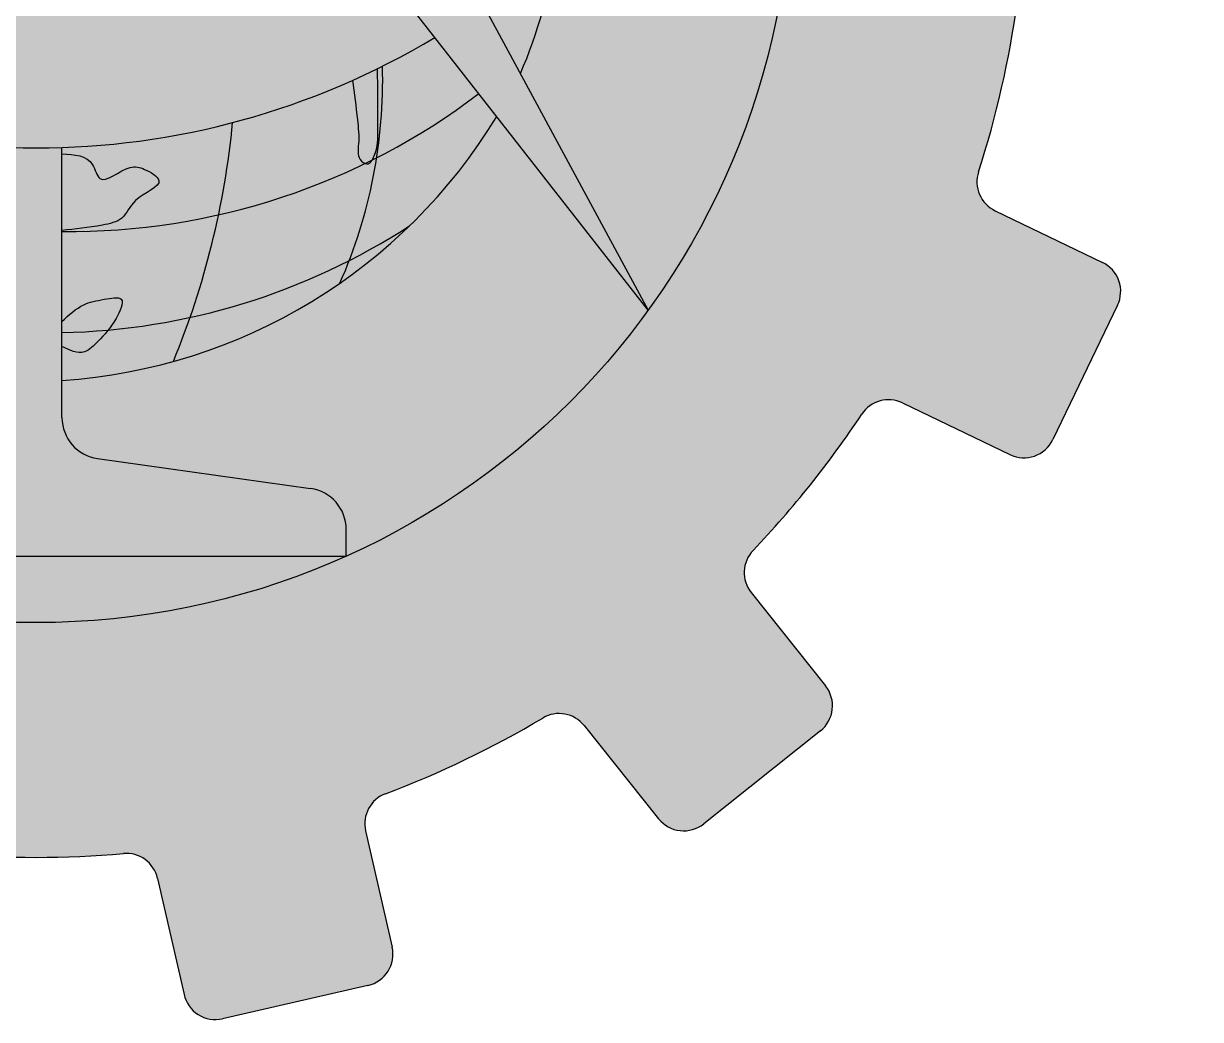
# Model space of a CAD drawing. Header units: millimetres. Extents: x -495 to 480, y 20 to 233.
# Drawn here: x 242.8 to 279.42, y 59.64 to 90.64 of the extents above; entities that cross this region are included whole.
import ezdxf

# ---------------------------------------------------------------- set-up
doc = ezdxf.new("R2010")
doc.units = ezdxf.units.MM

msp = doc.modelspace()

# ---------------------------------------------------------------- hatches: boundary and pattern name
at = {"true_color": 0xffc60a}
h = msp.add_hatch(color=40, dxfattribs=at)
h.dxf.hatch_style = 1
h.paths.add_polyline_path([(273.0285700076561, 106.1734298904035), (276.3685699139137, 107.7818890720743, 0.4142135623731025), (276.8356550426965, 109.1167416790945), (274.8220784684322, 113.2979765191888, 0.4142135623730971), (273.4872258614178, 113.7650616479736), (270.1472259551603, 112.1566024663025, -0.3748444409083598), (268.8796622399809, 112.5053234754376, 0.04409869253188097), (265.4982253024307, 116.7455112794346, -0.3748444409083521), (265.4403069188119, 118.058892250475), (267.751658569183, 120.9572355464301, 0.4142135623731021), (267.5933168885689, 122.3625568307561), (263.964977275476, 125.2560611180292, 0.4142135623730943), (262.5596559911468, 125.0977194374207), (260.2483043407805, 122.1993761414655, -0.3748444409083582), (258.954964519966, 121.963587629968, 0.04409869253188028), (254.0686465714994, 124.3167143333736, -0.3748444409083501), (253.446609264378, 125.4748998551283), (254.2715211176383, 129.0890748297552, 0.4142135623730957), (253.51911413941, 130.2865236758936), (248.9946486465233, 131.3192033997493, 0.4142135623730952), (247.79719980038, 130.5667964215237), (246.972287947119, 126.9526214468969, -0.3748444409083623), (245.9093338339607, 126.179024221225, 0.04409869253188122), (240.4859300710289, 126.179024221225, -0.3748444409083543), (239.422975957865, 126.9526214468969), (238.5980641045992, 130.5667964215237, 0.4142135623730971), (237.4006152584607, 131.3192033997493), (232.8761497655746, 130.2865236758929, 0.4142135623730906), (232.1237427873457, 129.0890748297552), (232.9486546406115, 125.4748998551283, -0.3748444409083646), (232.3266173334902, 124.3167143333736, 0.04409869253188019), (227.4402993850234, 121.963587629968, -0.3748444409083506), (226.1469595642137, 122.1993761414655), (223.8356079138372, 125.0977194374207, 0.4142135623730951), (222.4302866295134, 125.2560611180292), (218.8019470164151, 122.3625568307561, 0.4142135623730968), (218.6436053358065, 120.9572355464301), (220.9549569861775, 118.058892250475, -0.3748444409083684), (220.8970386025533, 116.7455112794346, 0.04409869253188024), (217.5156016650085, 112.5053234754376, -0.37484444090835), (216.2480379498237, 112.1566024663025), (212.9080380435717, 113.7650616479736, 0.414213562373088), (211.5731854365517, 113.2979765191888), (209.5596088622875, 109.1167416790945, 0.4142135623730904), (210.0266939910758, 107.7818890720743), (213.3666938973279, 106.1734298904035, -0.3748444409083591), (213.8843658834097, 104.9649846789521, 0.04409869253188079), (212.6775450128562, 99.67755697143672, -0.3748444409083533), (211.686813942753, 98.81339491431054), (207.9796937244594, 98.81339491431054, 0.4142135623730951), (206.9796937244569, 97.81339491431082), (206.9796937244569, 93.17257436095558, 0.4142135623730909), (207.9796937244594, 92.17257436095586), (211.686813942753, 92.17257436095586, -0.3748444409083516), (212.6775450128562, 91.30841230382968, 0.04409869253188001), (213.8843658834097, 86.0209845963136, -0.3748444409083552), (213.3666938973279, 84.81253938486286), (210.0266939910758, 83.20408020319199, 0.4142135623730858), (209.5596088622875, 81.8692275961722), (211.5731854365517, 77.68799275607755, 0.4142135623730945), (212.9080380435717, 77.22090762729265), (216.2480379498237, 78.82936680896385, -0.3748444409083784), (217.5156016650085, 78.48064579982871, 0.04409869253187951), (220.8970386025533, 74.2404579958317, -0.3748444409083581), (220.9549569861775, 72.92707702479133), (218.6436053358065, 70.02873372883685, 0.4142135623730929), (218.8019470164151, 68.62341244450964), (222.4302866295134, 65.72990815723715, 0.4142135623730919), (223.8356079138372, 65.88824983784598), (226.1469595642137, 68.78659313380079, -0.3748444409083723), (227.4402993850234, 69.02238164529824, 0.04409869253188004), (232.3266173334902, 66.66925494189273, -0.3748444409083554), (232.9486546406115, 65.51106942013796), (232.1237427873457, 61.89689444551145, 0.4142135623730872), (232.8761497655746, 60.69944559937345), (237.4006152584662, 59.66676587551704, 0.4142135623730927), (238.5980641045992, 60.41917285374261), (239.422975957865, 64.03334782836912, -0.3748444409083972), (240.4859300710289, 64.8069450540413, 0.0440986925318814), (245.9093338339607, 64.8069450540413, -0.3748444409083554), (246.972287947119, 64.03334782836946), (247.79719980038, 60.41917285374261, 0.4142135623731005), (248.9946486465233, 59.66676587551704), (253.51911413941, 60.69944559937345, 0.414213562373093), (254.2715211176383, 61.89689444551145), (253.446609264378, 65.51106942013796, -0.3748444409083931), (254.0686465714994, 66.66925494189273, 0.04409869253188033), (258.954964519966, 69.02238164529824, -0.3748444409083548), (260.2483043407805, 68.78659313380079), (262.5596559911468, 65.88824983784598, 0.4142135623730963), (263.964977275476, 65.72990815723715), (267.5933168885689, 68.62341244451027, 0.4142135623730933), (267.751658569183, 70.02873372883685), (265.4403069188119, 72.92707702479133, -0.374844440908386), (265.4982253024307, 74.2404579958317, 0.04409869253188037), (268.8796622399809, 78.48064579982871, -0.3748444409083535), (270.1472259551603, 78.82936680896385), (273.4872258614178, 77.22090762729327, 0.4142135623730968), (274.8220784684322, 77.68799275607755), (276.8356550426965, 81.8692275961722, 0.4142135623730966), (276.3685699139137, 83.20408020319199), (273.0285700076561, 84.81253938486286, -0.3748444409083866), (272.5108980215797, 86.02098459631422, 0.04409869253188067), (273.7177188921285, 91.30841230382968, -0.3748444409083514), (274.7084499622364, 92.17257436095586), (278.4155701805302, 92.17257436095586, 0.4142135623730951), (279.4155701805325, 93.17257436095592), (279.4155701805325, 97.81339491431082, 0.4142135623730906), (278.4155701805302, 98.81339491431076), (274.7084499622364, 98.81339491431076, -0.3748444409083505), (273.7177188921285, 99.67755697143706, 0.04409869253188043), (272.5108980215797, 104.9649846789527, -0.3748444409083558)])
h.paths.add_polyline_path([(266.6978714394926, 95.49298463763317, -1), (219.6973924654968, 95.49298463763317, -1)], flags=16)
h.paths.add_polyline_path([(259.5139635104917, 94.54342855314336), (260.2337386599277, 93.82365340370613, -0.01240107672831388), (259.3681112047182, 92.9999318855469, -0.06554042088867294), (258.2631776126202, 89.0812350825481), (262.2392178815051, 81.72057521682238), (257.5257589722163, 87.74816376869454, -0.244761411704136), (244.0012709686796, 79.53231659972691), (244.0012709686796, 78.37319664622582, 0.373884679484805), (245.1081415002785, 77.09988775578721), (251.734429615125, 76.16862369314877, -0.3738846794848051), (252.8413001467239, 74.8953148027109), (252.8413001467239, 74.06261087267289), (233.55396375826, 74.06261087267289), (233.55396375826, 74.8953148027109, -0.3738846794848023), (234.6608342898644, 76.16862369314877), (241.2871224047054, 77.09988775578721, 0.373884679484805), (242.3939929363044, 78.37319664622582), (242.3939929363044, 79.50196658800176, -0.2463970479116872), (228.5110943591094, 87.28982701171172), (224.1560460234844, 81.72057521682238), (227.8495768122235, 88.55823831904688, -0.5043921289829582), (239.8634427019009, 110.7989538315018), (240.60732496475, 112.1760687364531, -0.170404589608018), (242.0500903430308, 113.4880590620765, 0.1722806011502811), (241.2871224047054, 113.8860815194791), (234.6608342898644, 114.8173455821179, -0.3738846794848075), (233.55396375826, 116.0906544725558), (233.55396375826, 116.9233584025937), (252.8413001467239, 116.9233584025937), (252.8413001467239, 116.0906544725558, -0.3738846794848057), (251.734429615125, 114.8173455821179), (245.1081415002785, 113.8860815194791, 0.1722806011503194), (244.3451735619586, 113.4880590620761, -0.170404589607991), (245.7879389402395, 112.1760687364531), (246.6406971857267, 110.5973967491866, -0.376618025549902)], flags=0)
h.paths.add_polyline_path([(256.5101872858678, 103.2729095969515, -0.08990555218392787), (256.4383208732955, 100.5976400163562, 0.09069525368885768), (252.0926586329589, 103.7888566690453, 0.08146629980500394), (251.8591491959545, 105.5423366197166, -0.08331300852259096)], flags=0)
h.paths.add_polyline_path([(234.6200020948477, 93.02533566121001, -0.09207281056874088), (239.4493182050294, 101.0361262686769, 0.06166825364065819), (242.0033469855116, 99.88583495330276, -0.004237287796734104), (242.3939929363044, 100.8297716467764), (242.3939929363044, 91.08612630835334, 0.02031259002983031), (244.0012709686796, 91.08612630835334), (244.0012709686796, 99.45944904113684, 0.08018331940166838), (247.6310429415697, 99.60288435953349, -0.07439153477511713), (249.3547742205674, 92.0519949986725, -0.1935321791773891)], flags=0)
h.paths.add_polyline_path([(253.9707455243936, 89.30986713086672, -0.09896621561992329), (252.9352888994438, 83.2580601387529, -0.06385531289580205), (247.9853359497193, 81.49105591783443, 0.05949933041753872), (249.3093903641878, 87.5551624400503, -0.1143126187831481), (238.439616257107, 87.24156479192315, 0.02257866428115124), (237.7862437392378, 81.84007102380251, -0.06357691148097885), (232.988338422747, 83.92957467360667, -0.04815150041051414), (233.4421878073665, 88.83048020857466, 0.2237410203185974)], flags=0)
h.paths.add_polyline_path([(242.0562332903438, 110.8597601111443, -1), (244.3390306146403, 110.8597601111443, -1)], flags=0)
edge = h.paths.add_edge_path(flags=0)
edge.add_spline(control_points=[(236.6006276779341, 106.2049125661471), (236.6696575497455, 106.2143359287482), (236.738594733536, 106.2177792753506), (236.8060526080495, 106.2145148267383)], knot_values=[8.231422850634878, 8.231422850634878, 8.231422850634878, 8.231422850634878, 8.426547642917427, 8.426547642917427, 8.426547642917427, 8.426547642917427], degree=3, periodic=0)
edge.add_arc((239.2774291044835, 91.70705876256481), 14.7164528076951, 99.66765478756655, 101.8319910108082)
edge.add_spline(control_points=[(236.2599298135376, 106.1108319234488), (236.0911532808011, 106.0402037940943), (235.5889469833033, 105.7065750938772), (235.4352676769469, 104.8072660860123), (234.3048173229212, 103.9982200578489), (233.7984576941392, 104.7208478779246), (233.5571531806482, 105.1265349111846), (233.4631894936496, 105.226252562085)], knot_values=[3.947955432354773, 3.947955432354773, 3.947955432354773, 3.947955432354773, 4.451048340977218, 5.588863820019581, 6.692188749804358, 7.498522832057865, 7.905027104349085, 7.905027104349085, 7.905027104349085, 7.905027104349085], degree=3, periodic=0)
edge.add_arc((239.2774291044835, 91.70705876256481), 14.7164528076951, 113.271232395663, 122.0554034647662)
edge.add_arc((238.3693453309924, 103.2997267802279), 6.958387592711373, 172.734198834263, 195.9744313856567)
edge.add_arc((242.6443446763531, 88.32835607643123), 17.04972106148394, 130.0234148341328, 145.8343122147249)
edge.add_arc((238.6195870352403, 102.1907150499996), 10.95620326583043, 187.0288226270696, 203.0369953751064, ccw=False)
edge.add_arc((239.2774291044835, 91.70705876256481), 14.7164528076951, 122.05540346476599, 141.5907157304357, ccw=False)
edge.add_arc((238.3693453309924, 103.2997267802279), 6.958387592711373, 159.4326645204934, 172.7341988342631, ccw=False)
edge.add_spline(control_points=[(230.9995380792632, 106.2568878354414), (231.0971919546173, 106.0906077491205), (231.2688776274059, 105.7982700575651), (231.7612237270901, 105.9608526534203), (231.841780508137, 105.8193899193693), (231.8544855739991, 105.7442635946511)], knot_values=[0, 0, 0, 0, 0.5131372152648521, 0.9021486113072581, 1.145700965591374, 1.145700965591374, 1.145700965591374, 1.145700965591374], degree=3, periodic=0)
edge.add_arc((238.3693453309924, 103.2997267802279), 6.958387592711373, 148.2637673983638, 159.4326645204937, ccw=False)
edge.add_arc((237.4021046077204, 91.21792912640011), 16.5021039902603, 91.61564057880389, 107.45792382874811, ccw=False)
edge.add_arc((239.4705800399687, 106.3570400682287), 2.873981443442759, 151.8377568904487, 183.0342364526827)
at = {"true_color": 0xde0000}
h = msp.add_hatch(color=12, dxfattribs=at)
h.dxf.hatch_style = 1
h.paths.add_polyline_path([(252.8413001467239, 116.9233584025937), (252.8413001467239, 116.0906544725558, -0.3738846794848057), (251.734429615125, 114.8173455821179), (245.1081415002785, 113.8860815194791, 0.1722806011503139), (244.3451735619586, 113.4880590620761, -0.1704045896079875), (245.7879389402395, 112.1760687364531), (246.6406971857267, 110.5973967491866, -0.376618025549902), (259.5139635104917, 94.54342855314336), (260.2337386599277, 93.82365340370613, -0.01240107672831389), (259.3681112047182, 92.9999318855469, -0.06554042088867293), (258.2631776126202, 89.0812350825481), (262.2392178815051, 81.72057521682238, 0.1578365059779892), (266.6978714394926, 95.49298463763317, 0.2951328942983553)])
h.paths.add_polyline_path([(233.55396375826, 116.9233584025937), (252.8413001467239, 116.9233584025937, 0.2146346888290315)])
h.paths.add_polyline_path([(239.8634427019009, 110.7989538315018), (240.60732496475, 112.1760687364531, -0.1704045896080179), (242.0500903430308, 113.4880590620765, 0.172280601150281), (241.2871224047054, 113.8860815194791), (234.6608342898644, 114.8173455821179, -0.3738846794848056), (233.55396375826, 116.0906544725558), (233.55396375826, 116.9233584025937, 0.2951328942983553), (219.6973924654968, 95.49298463763317, 0.1578365059779856), (224.1560460234844, 81.72057521682272), (227.8495768122235, 88.55823831904688, -0.5043921289829582)])
h.paths.add_polyline_path([(228.5110943591094, 87.28982701171172), (224.1560460234844, 81.72057521682238, 0.1311854117583273), (233.55396375826, 74.06261087267289), (233.55396375826, 74.8953148027109, -0.3738846794848068), (234.6608342898644, 76.16862369314877), (241.2871224047054, 77.09988775578721, 0.3738846794848057), (242.3939929363044, 78.37319664622582), (242.3939929363044, 79.50196658800176, -0.2463970479116872)])
h.paths.add_polyline_path([(262.2392178815051, 81.72057521682238), (257.5257589722163, 87.74816376869454, -0.2447614117041361), (244.0012709686796, 79.53231659972691), (244.0012709686796, 78.37319664622582, 0.373884679484804), (245.1081415002785, 77.09988775578721), (251.734429615125, 76.16862369314877, -0.3738846794848033), (252.8413001467239, 74.8953148027109), (252.8413001467239, 74.06261087267289, 0.1311854117583242)])
h.paths.add_polyline_path([(252.8413001467239, 74.06261087267289), (233.55396375826, 74.06261087267289, 0.2146346888290342)])
at = {"true_color": 0xffc60a}
h = msp.add_hatch(color=40, dxfattribs=at)
h.dxf.hatch_style = 1
h.paths.add_polyline_path([(242.0562332903438, 110.8597601111443, 1), (244.3390306146403, 110.8597601111443, 1)], flags=0)
h.paths.add_polyline_path([(252.8413001467239, 116.0906544725558), (252.8413001467239, 116.9233584025937), (233.55396375826, 116.9233584025937), (233.55396375826, 116.0906544725558, 0.373884679484805), (234.6608342898644, 114.8173455821179), (241.2871224047054, 113.8860815194791, -0.1722806011502801), (242.0500903430308, 113.4880590620765, -0.2029154491867407), (244.3451735619586, 113.4880590620761, -0.1722806011503149), (245.1081415002785, 113.8860815194791), (251.734429615125, 114.8173455821179, 0.3738846794848061)])
h.paths.add_polyline_path([(243.1976319524947, 106.0710251865895), (262.2392178815051, 81.72057521682238), (245.7879389402395, 112.1760687364531, -0.1244537135187672), (246.1416938074577, 110.7768511282592, -1), (240.2535700975317, 110.7768511282592, -0.1244537135187672), (240.60732496475, 112.1760687364531), (224.1560460234844, 81.72057521682238)])
h.paths.add_polyline_path([(246.1416938074577, 110.7768511282592, 1), (240.2535700975317, 110.7768511282592, 1)])
h.paths.add_polyline_path([(242.0562332903438, 110.8597601111443, -1), (244.3390306146403, 110.8597601111443, -1)], flags=16)
h.paths.add_polyline_path([(244.3390306146403, 110.8597601111443, 1), (242.0562332903438, 110.8597601111443, 1)], flags=16)
h.paths.add_polyline_path([(255.6033606738973, 90.20653376789828), (252.9283421647436, 93.62735725488396, -0.2628333267163583), (233.4669217402459, 93.62735725488396), (230.7919032310866, 90.20653376789828, 0.2772482688996567)], flags=17)
h.paths.add_polyline_path([(244.0012709686796, 105.0433286632881), (243.1976319524947, 106.0710251865895), (242.3939929363044, 105.0433286632884), (242.3939929363044, 91.08612630835334, 0.02031259002983031), (244.0012709686796, 91.08612630835334)], flags=17)
h.paths.add_polyline_path([(244.0012709686796, 86.78047382965143, -0.01668270695070553), (242.3939929363044, 86.78047382965143), (242.3939929363044, 78.37319664622582, -0.3738846794848062), (241.2871224047054, 77.09988775578721), (234.6608342898644, 76.16862369314877, 0.3738846794848036), (233.55396375826, 74.8953148027109), (233.55396375826, 74.06261087267289), (252.8413001467239, 74.06261087267289), (252.8413001467239, 74.8953148027109, 0.3738846794848065), (251.734429615125, 76.16862369314877), (245.1081415002785, 77.09988775578721, -0.3738846794848035), (244.0012709686796, 78.37319664622582)])
h.paths.add_polyline_path([(260.2337386599277, 93.82365340370613), (257.1912453070779, 96.86614675656027, -0.03572102210175547), (255.0569362695906, 95.0168017210721), (257.1202276180244, 91.19712566332662, 0.04234380289497567)], flags=17)
at = {"true_color": 0x88cfef}
h = msp.add_hatch(color=141, dxfattribs=at)
h.dxf.hatch_style = 1
h.paths.add_polyline_path([(259.3681112047182, 92.9999318855469, -0.02992701123124288), (257.1202276180244, 91.19712566332662), (258.2631776126202, 89.0812350825481, 0.06554042088867311)])
h.paths.add_polyline_path([(255.6033606738973, 90.20653376789828, -0.01933512057370811), (253.9707455243936, 89.30986713086672, -0.04564853900566804), (253.7899329050464, 86.46182721519186, 0.04471999734865404), (256.9699628108724, 88.45891793962441)])
h.paths.add_polyline_path([(257.5257589722163, 87.74816376869454), (256.9699628108724, 88.45891793962441, -0.04471999734865399), (253.7899329050464, 86.46182721519186, -0.05307788859266988), (252.9352888994438, 83.2580601387529, 0.0262537582480845), (254.8137937374432, 84.3408835646241, 0.06380878157494885)])
h.paths.add_polyline_path([(252.6453591079614, 82.55480008331874, 0.01214421157098479), (252.9352888994438, 83.2580601387529, -0.06385531289580208), (247.9853359497193, 81.49105591783443, -0.01398162325884156), (247.467353842477, 80.12235067677805, 0.08407554462434517)])
h.paths.add_polyline_path([(254.8137937374432, 84.3408835646241, -0.02625375824808458), (252.9352888994438, 83.2580601387529, -0.01214421157098462), (252.6453591079614, 82.55480008331874, 0.0410655941840515)])
edge = h.paths.add_edge_path()
edge.add_arc((244.2378587229533, 105.2022689415459), 21.03440698662745, 296.5732572329362, 297.0081115544571, ccw=False)
edge.add_spline(control_points=[(253.6474259594779, 86.38987085675915), (253.6031191606261, 86.32051379908243), (253.53229922834, 86.25131684893368), (253.4457582135225, 86.27130018182946), (253.4247578505338, 86.28013476755915)], knot_values=[2.656837322068538, 2.656837322068538, 2.656837322068538, 2.656837322068538, 2.873104237000125, 2.942632655156383, 2.942632655156383, 2.942632655156383, 2.942632655156383], degree=3, periodic=0)
edge.add_arc((244.2378587229533, 105.2022689415456), 21.03440698662744, 282.7239336038707, 295.8970705131007, ccw=False)
edge.add_arc((223.2578398216352, 90.06673054015629), 26.17233768681113, 340.87308394994227, 348.1324982354951, ccw=False)
edge.add_arc((243.570520566784, 101.6751036216635), 20.66122882540739, 282.3378816106223, 296.9525990353371)
edge.add_arc((238.3151904552441, 88.87402690399749), 15.66162064495708, 338.9868959661736, 351.1400476631318)
edge = h.paths.add_edge_path()
edge.add_spline(control_points=[(253.4247578505338, 86.28013476755915), (253.3697073418014, 86.3032938167144), (253.1689308373011, 86.48856555739125), (253.2605174054271, 86.99113085578271), (253.177283915478, 87.80059761608736), (253.093342806629, 88.46019701932873), (253.0412256330803, 88.8697276658305)], knot_values=[0, 0, 0, 0, 0.1822623157530172, 0.6691933613091003, 1.422753251852396, 2.656837322068538, 2.656837322068538, 2.656837322068538, 2.656837322068538], degree=3, periodic=0)
edge.add_arc((243.1976319524947, 110.8597601111443), 24.0926931556943, 284.69519620622833, 294.1151455753995, ccw=False)
edge.add_arc((223.2578398216352, 90.06673054015629), 26.17233768681113, 348.1324982354953, 354.4932685711264, ccw=False)
edge.add_arc((244.2378587229533, 105.2022689415459), 21.03440698662744, 282.7239336038706, 295.897070513075)
edge = h.paths.add_edge_path()
edge.add_arc((243.1976319524947, 110.8597601111443), 24.0926931556943, 271.91152007797257, 284.69519620622833, ccw=False)
edge.add_line((244.0012709686796, 86.78047382965143), (244.0012709686796, 86.58444556738685))
edge.add_spline(control_points=[(244.0012709686796, 86.58444556738674), (244.3850533915619, 86.56375659545158), (244.9504061996495, 86.53327951343151), (245.1740571327269, 85.45815034501571), (245.9677329921426, 86.26574866345258), (246.5879691669417, 86.12720967273013), (247.3635430197795, 85.64315028516141), (246.1900926594558, 85.26312337674868), (245.9599748201082, 84.5113526025962), (245.0265013506138, 84.30210750215586), (244.4096983866294, 84.24125185687136), (244.0012709686796, 84.20095517296686)], knot_values=[0, 0, 0, 0, 1.01228365559956, 1.491202757479803, 2.501349052701807, 2.950135603779489, 3.511963092859417, 4.471946754257631, 5.163035538497349, 5.808838449984385, 7.074647325661477, 7.074647325661477, 7.074647325661477, 7.074647325661477], degree=3, periodic=0)
edge.add_line((244.0012709686796, 84.20095517296686), (244.0012709686796, 84.16919252572876))
edge.add_arc((244.2378587229533, 105.2022689415459), 21.03440698662745, 269.3555432465432, 282.7239336038706)
edge.add_arc((223.2578398216352, 90.06673054015629), 26.17233768681113, 348.1324982354952, 354.4932685711263)
edge = h.paths.add_edge_path()
edge.add_arc((244.2378587229533, 105.2022689415459), 21.03440698662745, 269.35554324654316, 282.7239336038707, ccw=False)
edge.add_line((244.0012709686796, 84.16919252572875), (244.0012709686796, 81.36522388018922))
edge.add_spline(control_points=[(244.0012709686796, 81.36522388018908), (244.2194635434262, 81.56791808442698), (244.6079478235512, 81.92880805564629), (245.216800756374, 82.0337778969362), (246.0509019123449, 82.19491731604175), (245.7198128343229, 81.4845170688174), (245.518463110969, 81.19995922438999), (245.4361626366731, 81.0982779130433)], knot_values=[0, 0, 0, 0, 0.8509592149385957, 1.515103245024684, 2.042262459325038, 2.663655797593751, 3.073012399037567, 3.073012399037567, 3.073012399037567, 3.073012399037567], degree=3, periodic=0)
edge.add_arc((243.570520566784, 101.6751036216635), 20.66122882540739, 275.1806798375871, 282.3378816106224)
edge.add_arc((223.2578398216352, 90.06673054015629), 26.17233768681112, 340.8730839499426, 348.1324982354953)
edge = h.paths.add_edge_path()
edge.add_arc((243.570520566784, 101.6751036216635), 20.66122882540739, 275.18067983758715, 282.3378816106224, ccw=False)
edge.add_spline(control_points=[(245.4361626366731, 81.0982779130433), (245.3364647306455, 80.97510227024678), (245.1229601785069, 80.75450652689277), (244.6689823463894, 80.26889439242801), (244.244954963714, 80.4685407027686), (244.0012709686796, 80.58327529889799)], knot_values=[3.073012399037567, 3.073012399037567, 3.073012399037567, 3.073012399037567, 3.568902566546085, 4.099674770131629, 4.816865972556855, 4.816865972556855, 4.816865972556855, 4.816865972556855], degree=3, periodic=0)
edge.add_line((244.0012709686796, 80.58327529889799), (244.0012709686796, 79.5323165997268))
edge.add_arc((242.8745559617214, 96.62662238918658), 17.13139740740581, 273.7710085218843, 285.5507865236859)
edge.add_arc((223.2578398216352, 90.06673054015629), 26.17233768681113, 337.6689407133213, 340.8730839499424)
at = {"true_color": 0xffcd9a}
h = msp.add_hatch(color=31, dxfattribs=at)
h.dxf.hatch_style = 1
edge = h.paths.add_edge_path()
edge.add_spline(control_points=[(231.1467448782319, 89.99749790835817), (231.2144498047395, 89.75139196318212), (231.3583399065893, 89.22835455148412), (232.0950660999926, 88.88369628585961), (232.6756464679682, 88.46706726967675), (233.1546852770603, 88.51279503194762), (233.3366104374093, 88.40410494686715), (233.3613589116718, 88.38564599596934)], knot_values=[8.180881520398062, 8.180881520398062, 8.180881520398062, 8.180881520398062, 8.911253780532833, 9.733107397120284, 10.4809615663746, 10.99798371497667, 11.08745375670514, 11.08745375670514, 11.08745375670514, 11.08745375670514], degree=3, periodic=0)
edge.add_arc((258.6015045378545, 84.02912923149425), 25.61335959123635, 169.1957050399404, 170.2070833355833, ccw=False)
edge.add_arc((243.1976319524947, 110.8597601111443), 24.0926931556943, 239.98753083773312, 246.1143259600439, ccw=False)
edge = h.paths.add_edge_path()
edge.add_arc((258.6015045378545, 84.02912923149425), 25.61335959123635, 169.1957050399402, 170.207083335583)
edge.add_spline(control_points=[(233.3613589116718, 88.38564599596934), (233.4042380131561, 88.35366409597638), (233.5531243160289, 88.19398460848502), (233.4230986468276, 87.7576593838454), (233.8725852142319, 87.38413915885387), (233.9675258915445, 87.02367053115971), (234.0157126172109, 86.8187435377532)], knot_values=[6.44412330450624, 6.44412330450624, 6.44412330450624, 6.44412330450624, 6.599138719126543, 7.074586269930569, 7.558389749471178, 8.18088152039806, 8.18088152039806, 8.18088152039806, 8.18088152039806], degree=3, periodic=0)
edge.add_arc((244.2378587229533, 105.2022689415459), 21.03440698662747, 240.9237837822797, 253.0865333215514)
edge.add_arc((297.8899393967599, 77.31010417977477), 60.27416387889447, 170.5160429439138, 172.5956391732976, ccw=False)
edge.add_arc((243.1976319524947, 110.8597601111443), 24.0926931556943, 246.1143259600439, 258.6099026593735, ccw=False)
h.paths.add_polyline_path([(242.3939929363044, 86.78047382965143, -0.04138169245253554), (238.439616257107, 87.24156479192315, 0.009074199376233003), (238.1183802660183, 85.07770035749489, 0.05190241005737332), (242.3939929363044, 84.24883399068618)])
edge = h.paths.add_edge_path()
edge.add_arc((244.2378587229533, 105.2022689415459), 21.03440698662747, 253.0865333215516, 264.97102542832323, ccw=False)
edge.add_arc((297.8899393967599, 77.31010417977477), 60.27416387889448, 172.5956391732977, 175.6898125556581)
edge.add_arc((243.570520566784, 101.6751036216635), 20.66122882540735, 253.7423004407465, 265.4128627282158)
edge.add_spline(control_points=[(241.9181357236138, 81.08005565119366), (242.0837675821185, 81.22994108662952), (242.2388802592114, 81.39497507444808), (242.3939929363044, 81.56000906226755)], knot_values=[3.034169057456729, 3.034169057456729, 3.034169057456729, 3.034169057456729, 3.705174376702132, 3.705174376702132, 3.705174376702132, 3.705174376702132], degree=3, periodic=0)
edge.add_line((242.3939929363044, 81.56000906226755), (242.3939929363044, 84.24883399068639))
edge = h.paths.add_edge_path()
edge.add_arc((244.2378587229533, 105.2022689415459), 21.03440698662746, 240.92378378228, 253.0865333215516, ccw=False)
edge.add_spline(control_points=[(234.0157126172109, 86.8187435377532), (234.031570585843, 86.75130326683505), (234.1111832963827, 86.39899294132157), (234.4205655948989, 85.59035648048108), (234.8723240987078, 84.26623618193325), (235.8263755198864, 83.3308975787396), (235.9890461747308, 82.60477375970474), (236.0155682211296, 82.44468314702111)], knot_values=[1.599698194964978, 1.599698194964978, 1.599698194964978, 1.599698194964978, 1.804556583689203, 2.66629199542425, 4.212148794818636, 5.961032932743604, 6.444123304506241, 6.444123304506241, 6.444123304506241, 6.444123304506241], degree=3, periodic=0)
edge.add_arc((243.570520566784, 101.6751036216635), 20.66122882540735, 248.5518912188141, 253.7423004407477)
edge.add_arc((297.8899393967599, 77.31010417977477), 60.27416387889448, 172.5956391732976, 175.689812555658, ccw=False)
edge = h.paths.add_edge_path()
edge.add_arc((243.570520566784, 101.6751036216635), 20.66122882540735, 248.5518912188163, 253.7423004407467, ccw=False)
edge.add_spline(control_points=[(236.0155682211296, 82.44468314702111), (236.0348152878155, 82.3285052830826), (236.1017656361289, 81.7913479504683), (236.1538251774485, 81.26347319336166), (236.194475702877, 80.85128388677047)], knot_values=[0, 0, 0, 0, 0.3505790036010317, 1.599698194964978, 1.599698194964978, 1.599698194964978, 1.599698194964978], degree=3, periodic=0)
edge.add_arc((242.8745559617214, 96.62662238918692), 17.13139740740584, 247.0497309457991, 252.3837588565466)
edge.add_arc((297.8899393967599, 77.31010417977375), 60.27416387889448, 175.6898125556572, 177.1580092226551, ccw=False)
edge = h.paths.add_edge_path()
edge.add_spline(control_points=[(239.1487807139046, 79.90527746919825), (239.5868813704515, 80.03452275486181), (240.418540682091, 80.27987286721888), (241.3886441333178, 80.63916020063219), (241.8141559244621, 80.9859610874194), (241.9181357236138, 81.08005565119366)], knot_values=[0, 0, 0, 0, 1.376435398438378, 2.612927643162452, 3.034169057456729, 3.034169057456729, 3.034169057456729, 3.034169057456729], degree=3, periodic=0)
edge.add_arc((243.570520566784, 101.6751036216635), 20.66122882540735, 253.7423004407462, 265.41286272821554, ccw=False)
edge.add_arc((297.8899393967599, 77.31010417977505), 60.27416387889449, 175.6898125556583, 177.1580092226563)
edge.add_arc((242.8745559617214, 96.62662238918692), 17.13139740740584, 252.3837588565456, 257.4388023218149)
edge = h.paths.add_edge_path()
edge.add_spline(control_points=[(244.0012709686796, 80.58327529889799), (244.244954963714, 80.4685407027686), (244.6689823463894, 80.26889439242801), (245.1229601785069, 80.75450652689277), (245.3364647306455, 80.97510227024678), (245.4361626366731, 81.0982779130433)], knot_values=[3.073012399037567, 3.073012399037567, 3.073012399037567, 3.073012399037567, 3.790203601462792, 4.320975805048336, 4.816865972556855, 4.816865972556855, 4.816865972556855, 4.816865972556855], degree=3, periodic=0)
edge.add_arc((243.570520566784, 101.6751036216635), 20.66122882540739, 271.1946031129854, 275.180679837587, ccw=False)
edge.add_line((244.0012709686796, 81.01836547966404), (244.0012709686796, 80.58327529889786))
edge = h.paths.add_edge_path()
edge.add_spline(control_points=[(245.4361626366731, 81.0982779130433), (245.518463110969, 81.19995922438999), (245.7198128343229, 81.4845170688174), (246.0509019123449, 82.19491731604175), (245.216800756374, 82.0337778969362), (244.6079478235512, 81.92880805564629), (244.2194635434262, 81.56791808442698), (244.0012709686796, 81.36522388018908)], knot_values=[0, 0, 0, 0, 0.4093566014438159, 1.030749939712529, 1.557909154012883, 2.222053184098971, 3.073012399037567, 3.073012399037567, 3.073012399037567, 3.073012399037567], degree=3, periodic=0)
edge.add_line((244.0012709686796, 81.36522388018908), (244.0012709686796, 81.01836547966406))
edge.add_arc((243.570520566784, 101.6751036216635), 20.66122882540738, 271.1946031129857, 275.1806798375873)
edge = h.paths.add_edge_path()
edge.add_spline(control_points=[(244.0012709686796, 84.20095517296686), (244.4096983866294, 84.24125185687136), (245.0265013506138, 84.30210750215586), (245.9599748201082, 84.5113526025962), (246.1900926594558, 85.26312337674868), (247.3635430197795, 85.64315028516141), (246.5879691669417, 86.12720967273013), (245.9677329921426, 86.26574866345258), (245.1740571327269, 85.45815034501571), (244.9504061996495, 86.53327951343151), (244.3850533915619, 86.56375659545158), (244.0012709686796, 86.58444556738674)], knot_values=[0, 0, 0, 0, 1.265808875677092, 1.911611787164129, 2.602700571403846, 3.56268423280206, 4.124511721881989, 4.57329827295967, 5.583444568181674, 6.062363670061917, 7.074647325661477, 7.074647325661477, 7.074647325661477, 7.074647325661477], degree=3, periodic=0)
edge.add_line((244.0012709686796, 86.58444556738674), (244.0012709686796, 84.20095517296664))
edge = h.paths.add_edge_path()
edge.add_spline(control_points=[(253.6474259594779, 86.38987085675915), (253.6733556660673, 86.43046074819999), (253.8389486614514, 86.76827366045886), (253.8257653233213, 87.40740953388045), (253.8246731380616, 88.33728930436472), (253.820284540025, 88.97666800142945), (253.8185152689596, 89.23443465527099)], knot_values=[2.942632655156383, 2.942632655156383, 2.942632655156383, 2.942632655156383, 3.069198730672585, 3.863884594111479, 5.01328252238824, 5.789663832061392, 5.789663832061392, 5.789663832061392, 5.789663832061392], degree=3, periodic=0)
edge.add_arc((243.1976319524947, 110.8597601111443), 24.09269315569431, 294.11514557539965, 296.15711903388194, ccw=False)
edge.add_spline(control_points=[(253.0412256330803, 88.8697276658305), (253.093342806629, 88.46019701932873), (253.177283915478, 87.80059761608736), (253.2605174054271, 86.99113085578271), (253.1689308373011, 86.48856555739125), (253.3697073418014, 86.3032938167144), (253.4247578505338, 86.28013476755915)], knot_values=[0, 0, 0, 0, 1.234084070216143, 1.987643960759438, 2.474575006315521, 2.656837322068538, 2.656837322068538, 2.656837322068538, 2.656837322068538], degree=3, periodic=0)
edge.add_arc((244.2378587229533, 105.2022689415459), 21.03440698662745, 295.8970705130777, 296.5732572329366)
edge = h.paths.add_edge_path()
edge.add_arc((243.1976319524947, 110.8597601111449), 24.0926931556943, 296.15711903388103, 296.561152427238, ccw=False)
edge.add_spline(control_points=[(253.8185152689596, 89.23443465527099), (253.820284540025, 88.97666800142945), (253.8246731380616, 88.33728930436472), (253.8257653233213, 87.40740953388045), (253.8389486614514, 86.76827366045886), (253.6733556660673, 86.43046074819999), (253.6474259594779, 86.38987085675915)], knot_values=[2.942632655156383, 2.942632655156383, 2.942632655156383, 2.942632655156383, 3.719013964829535, 4.868411893106297, 5.663097756545191, 5.789663832061392, 5.789663832061392, 5.789663832061392, 5.789663832061392], degree=3, periodic=0)
edge.add_arc((244.2378587229533, 105.2022689415459), 21.03440698662745, 296.5732572329365, 297.0081115544576)
edge.add_arc((238.3151904552441, 88.87402690399749), 15.66162064495708, 351.1400476631318, 361.5946644588799)

# ---------------------------------------------------------------- linework, layer by layer
for p, q in [((245.7879389402395, 112.1760687364531), (262.2392178815051, 81.72057521682238)), ((262.2392178815051, 81.72057521682238), (243.1976319524947, 106.0710251865895)), ((244.0012709686796, 78.37319664622582), (244.0012709686796, 86.78047382965143)), ((273.0285700076561, 84.81253938486286), (276.3685699139137, 83.20408020319199)), ((276.8356550426965, 81.8692275961722), (274.8220784684322, 77.68799275607755)), ((270.1472259551603, 78.82936680896385), (273.4872258614178, 77.22090762729265)), ((245.1081415002785, 77.09988775578721), (251.734429615125, 76.16862369314877)), ((252.8413001467239, 74.06261087267289), (252.8413001467239, 74.8953148027109)), ((233.55396375826, 74.06261087267289), (252.8413001467239, 74.06261087267289)), ((265.4403069188119, 72.92707702479133), (267.751658569183, 70.02873372883685)), ((260.2483043407805, 68.78659313380079), (262.5596559911468, 65.88824983784598)), ((267.5933168885689, 68.62341244451027), (263.964977275476, 65.72990815723715)), ((253.446609264378, 65.51106942013858), (254.2715211176383, 61.89689444551145)), ((246.972287947119, 64.03334782836946), (247.79719980038, 60.41917285374261)), ((253.51911413941, 60.69944559937345), (248.9946486465233, 59.66676587551704))]:
    msp.add_line(p, q)
msp.add_circle((243.1976319524947, 95.49298463763317), 23.50023948699977)
at = {"color": 1}
for centre, radius, start, end in [((243.9322190175222, 95.23718187042117), 15.59718099880483, 336.7537765575859, 351.753082381364), ((238.3151904552441, 88.87402690399749), 15.66162064495706, 336.2037845061644, 1.594664458881817), ((244.2378587229533, 105.2022689415459), 21.03440698662744, 269.3555432465487, 307.2503558766045), ((242.8745559617214, 96.62662238918692), 17.13139740740584, 273.771008521869, 328.7846243444579), ((223.2578398216352, 90.06673054015629), 26.1723376868111, 337.6689407133185, 354.493268571124), ((243.570520566784, 101.6751036216635), 20.66122882540736, 271.19460311298, 302.9681353759897)]:
    msp.add_arc(centre, radius, start, end, dxfattribs=at)
for centre, radius, start, end in [((243.1976319524947, 95.49298463763317), 30.80562209110071, 342.0927911308704, 352.1929231548411), ((243.1976319524947, 110.8597601111443), 24.0926931556943, 239.0081164350953, 300.9918835649048), ((273.4624537467795, 85.71350825276504), 0.9999999999999105, 162.0927911308704, 244.2857142857172), ((275.9346861747958, 82.30311133528947), 0.9999999999999105, 334.2857142857078, 64.28571428571725), ((269.7133422160417, 77.92839794106133), 0.9999999999999105, 64.28571428571725, 146.4786374405424), ((245.2870933945806, 78.37319664622582), 1.28582242589762, 180, 262.0000000000251), ((243.1976319524947, 95.49298463763317), 30.80562209110071, 316.3785054165858, 326.4786374405423), ((273.9211096005308, 78.12187649519517), 0.9999999999999105, 244.2857142857172, 334.2857142857078), ((251.5554777208285, 74.8953148027109), 1.28582242589762, 0, 82.00000000002557), ((266.2221384012805, 73.55056682665024), 0.9999999999999108, 136.3785054165858, 218.5714285714265), ((266.9698270867144, 69.40524392697795), 0.9999999999999108, 308.571428571441, 38.57142857142649), ((243.1976319524947, 95.49298463763317), 30.80562209110071, 290.6642197023145, 300.7643517262837), ((259.4664728583119, 68.16310333194222), 0.9999999999999108, 38.57142857142649, 120.7643517262837), ((254.4215371765609, 65.73359035409418), 0.9999999999999108, 110.6642197023144, 192.8571428571443), ((263.341487473616, 66.51173963970483), 0.9999999999999108, 218.5714285714265, 308.571428571441), ((243.1976319524947, 95.49298463763317), 30.80562209110071, 264.9499339880155, 275.0500660119846), ((245.9973600349359, 63.81082689441324), 0.9999999999999108, 12.85714285714558, 95.05006601198457), ((253.2965932054601, 61.67437351155489), 0.9999999999999108, 282.8571428571544, 12.85714285714558), ((248.7721277125637, 60.64169378769877), 0.9999999999999108, 192.8571428571443, 282.8571428571544)]:
    msp.add_arc(centre, radius, start, end)
for points in [[(253.0412256330803, 88.8697276658305), (253.1909907714677, 87.64476485183029), (253.2246209152952, 86.89195576443733), (253.2784291454076, 86.40800688542389), (253.4869352299028, 86.26685524210602), (253.7156194006986, 86.52227256604964), (253.8299614860859, 87.30868944599142), (253.8232354573278, 88.45806769446482), (253.8185152689596, 89.23443465527099)], [(244.0012709686796, 86.58444556738674), (244.9535343493618, 86.24106144836053), (245.1758726845511, 85.81688086081418), (246.1258636063206, 86.16026517365934), (246.5705402766944, 86.09966791917843), (247.0152169470729, 85.75628360633361), (246.2875643604933, 85.13011242894218), (245.8631000825898, 84.58473752625291), (245.2567230616398, 84.36254772236957), (244.0012709686796, 84.20095517296686)], [(244.0012709686796, 81.36522388018908), (244.6757879053885, 81.8840287448326), (245.3176274236337, 82.05470189890563), (245.8447866379345, 82.05470189890563), (245.6811857251377, 81.45523178107076), (245.1176704385271, 80.74676707873708), (244.6995786339575, 80.41978332524029), (244.0012709686796, 80.58327529889799)]]:
    msp.add_spline(points, degree=3, dxfattribs=at)

doc.saveas('drawing.dxf')
